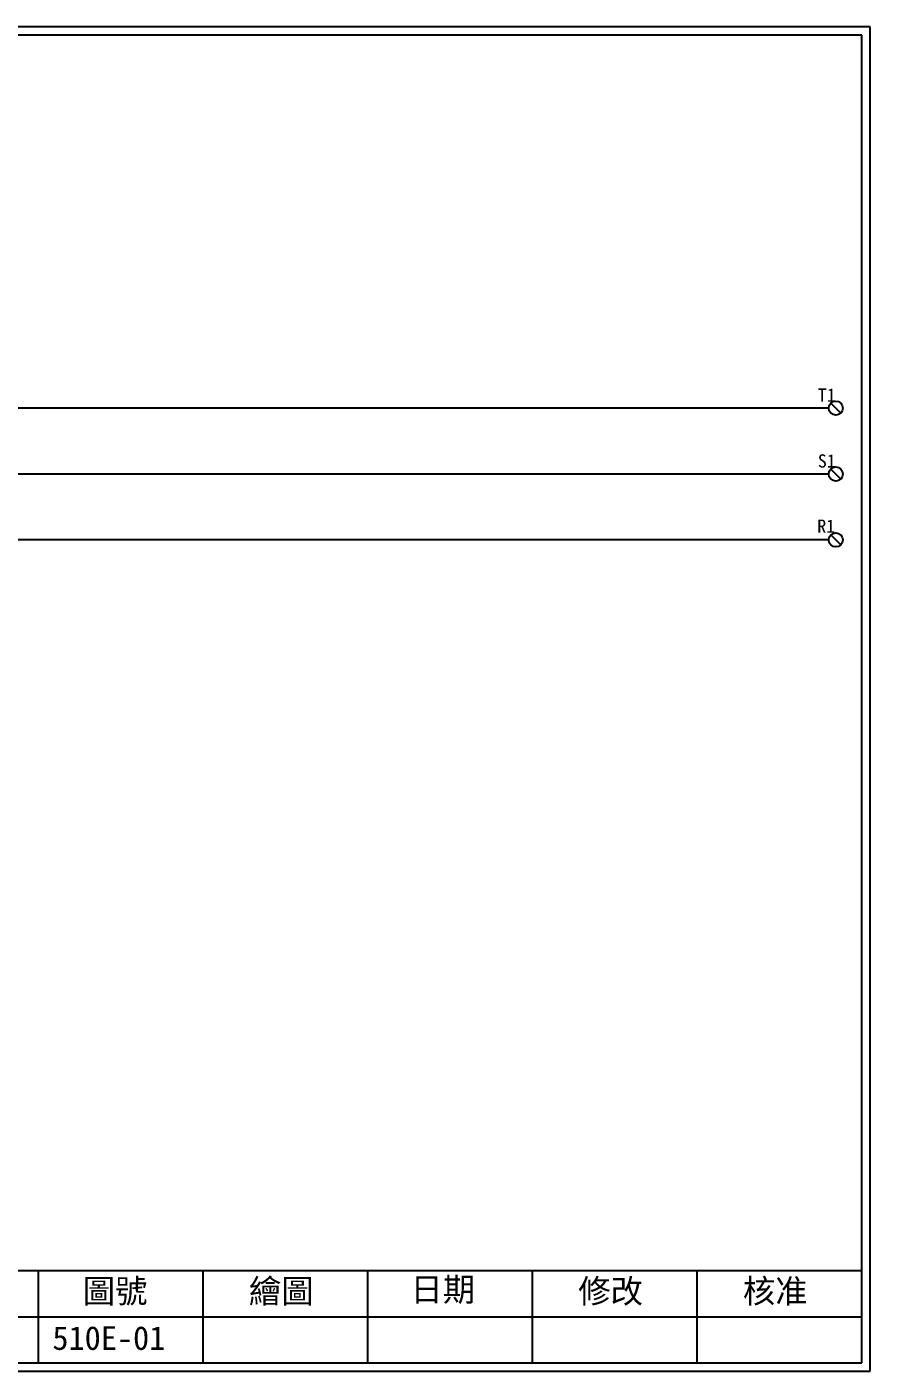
# Model space of a CAD drawing. Extents: x 10 to 297, y 3 to 207.
# Drawn here: x 169 to 297, y 3 to 207 of the extents above; entities that cross this region are included whole.
import ezdxf

# ---------------------------------------------------------------- set-up
doc = ezdxf.new("R2010")
doc.units = 0
doc.layers.get('0').update_dxf_attribs({"linetype": 'CONTINUOUS'})
for name, color, linetype in [('7', 7, 'CONTINUOUS'), ('圖框層', 7, 'CONTINUOUS'), ('標尺寸層', 3, 'CONTINUOUS')]:
    doc.layers.add(name, color=color, linetype=linetype)
doc.styles.add('STSL', font='kaiu.ttf')

msp = doc.modelspace()

# ---------------------------------------------------------------- linework, layer by layer
for p, q in [((290.72, 149.12), (41.1, 149.12)), ((290.72, 139.12), (32.19, 139.12)), ((290.72, 129.12), (22.17, 129.12))]:
    msp.add_line(p, q)
at = {"layer": '7'}
for centre in [(291.79, 149.12), (291.79, 139.12), (291.79, 129.12)]:
    msp.add_circle(centre, 1.07, dxfattribs=at)
at = {"layer": '圖框層', "color": 7}
for p, q in [((297, 206.97), (10, 206.97)), ((297, 3), (297, 206.97)), ((295.75, 205.72), (11.25, 205.72)), ((295.75, 4.25), (295.75, 205.72)), ((11.25, 18.25), (295.75, 18.25)), ((170.75, 4.25), (170.75, 18.25)), ((195.75, 4.25), (195.75, 18.25)), ((220.75, 4.25), (220.75, 18.25)), ((245.75, 4.25), (245.75, 18.25)), ((270.75, 4.25), (270.75, 18.25)), ((145.75, 11.25), (295.75, 11.25)), ((11.25, 4.25), (295.75, 4.25)), ((10, 3), (297, 3))]:
    msp.add_line(p, q, dxfattribs=at)
at = {"layer": '標尺寸層', "color": 7}
for p, q in [((291.03, 149.88), (292.54, 148.36)), ((291.03, 139.88), (292.54, 138.36)), ((291.03, 129.88), (292.54, 128.36))]:
    msp.add_line(p, q, dxfattribs=at)

# ---------------------------------------------------------------- texts
at = {"layer": '圖框層', "color": 4, "style": 'STSL'}
for s, height, p in [('T1', 2, (289.06, 150.11)), ('S1', 2, (289.06, 140.11)), ('R1', 2, (288.97, 130.22)), ('圖號', 3.6, (177.47, 13.34)), ('繪圖', 3.6, (202.69, 13.34)), ('日期', 3.6, (227.22, 13.59)), ('修改', 3.6, (252.69, 13.34)), ('核准', 3.6, (277.69, 13.34)), ('510E-01', 3.6, (172.86, 6.22))]:
    msp.add_text(s, height=height, dxfattribs=at).set_placement(p)

doc.saveas('drawing.dxf')
